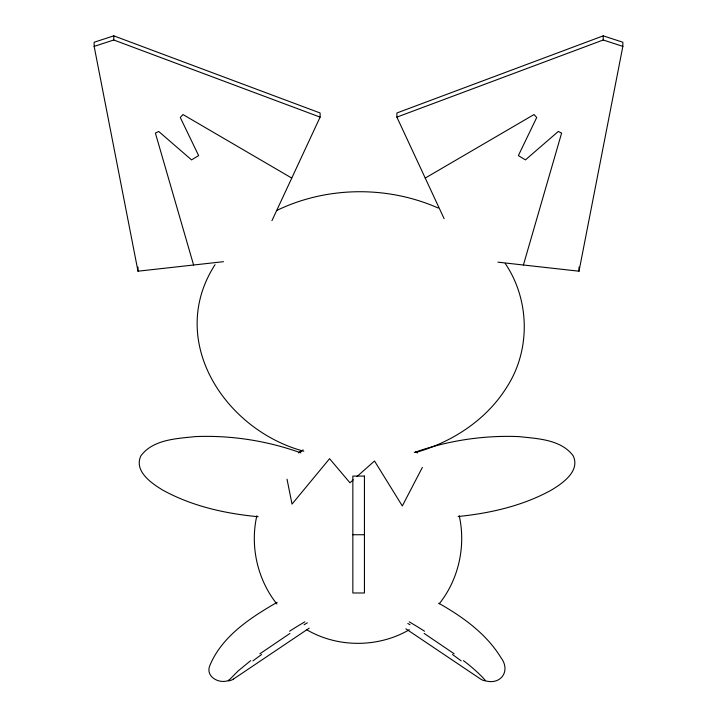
<?xml version="1.0" encoding="UTF-8"?>
<svg xmlns="http://www.w3.org/2000/svg" width="717" height="717" viewBox="0 0 717 717"><rect width="100%" height="100%" fill="white"/><g stroke="black" fill="none" stroke-linecap="round" stroke-linejoin="round"><path stroke-width="1.08" d="M497.948 262.171L579.004 271.196L622.849 46.381L622.849 42.231L603.221 35.85L396.886 112.981L396.886 117.122L444.11 218.658M256.847 515.747C249.919 546.193 257.385 579.506 276.843 603.956M523.41 265.003L561.608 133.102L558.301 131.453L525.453 159.882L518.364 155.607L536.728 117.48L534.013 114.541L425.235 178.076M271.94 220.684L320.114 117.122L320.114 112.981L113.779 35.85L94.151 42.231L94.151 46.381L137.996 271.196L223.489 261.678M422.358 467.421L402.318 505.951L374.516 461.004L357.03 476.509M215.055 264.672C165.851 340.763 225.371 430.352 303.811 451.226M439.216 603.804C458.692 579.417 466.023 546.139 459.23 515.738M228.866 680.316C219.778 684.412 204.963 676.991 209.884 665.43C222.037 636.167 250.645 617.534 277.147 602.316M228.983 680.173L228.365 680.899A11.391 11.391 0 0 0 233.527 679.035M228.929 680.245L238.205 670.879L250.69 660.626M353.239 479.87L349.959 482.783L329.569 458.692L292.034 504.096L287.024 479.207M259.904 653.796L289.928 633.443M298.586 452.902L302.117 450.491M233.527 679.026L309.197 628.155M299.697 452.104L303.076 449.9M304.08 624.731L307.369 622.831M409.38 629.687C378.343 647.845 337.734 647.935 306.706 629.732M277.112 210.305C327.069 186.205 387.556 185.658 438.212 208.029M396.886 117.122L603.221 39.991L622.849 46.381M414.301 452.499C447.65 440.614 483.348 435.147 518.732 436.599C537.338 438.625 560.999 439.351 573.188 455.815C580.429 471.087 562.46 483.428 551.283 490.132C522.765 505.87 490.329 513.229 458.145 516.527M94.151 46.381L113.779 39.991L320.114 117.122M415.824 452.472C452.4 442.03 486.628 419.759 506.865 387.037C530.777 350.12 529.845 299.796 505.225 263.489M352.845 534.739L364.433 534.739M258.156 516.724C225.219 513.605 191.995 506.211 162.813 490.132C151.637 483.428 133.658 471.087 140.899 455.815C153.097 439.351 176.758 438.625 195.365 436.599C231.098 435.129 267.154 440.74 300.799 452.857M438.705 603.221C462.77 616.853 486.467 633.81 501.058 657.821C510.746 670.574 501.308 685.013 485.741 680.908A11.391 11.391 0 0 1 480.569 679.035L405.849 628.8M407.821 623.458L410.016 624.731M291.765 178.076L182.987 114.541L180.272 117.48L198.636 155.607L191.547 159.882L158.699 131.453L155.392 133.102L193.59 265.003M424.168 633.443L454.184 653.796M417.294 452.75L415.582 451.585L417.375 452.821M463.406 660.626C470.639 665.923 480.748 674.876 485.382 680.496M603.221 35.85L603.221 39.991M579.004 267.056L579.004 271.196M137.996 267.056L137.996 271.196M113.779 35.85L113.779 39.991M409.228 621.845A106.734 27.031 34.5 0 1 424.527 631.22M452.49 654.513A103.015 23.069 33.7 0 1 461.192 660.904M289.56 631.22A106.734 27.031 -34.5 0 1 304.868 621.845M252.904 660.904A103.015 23.069 -33.7 0 1 261.606 654.513M364.433 476.079L352.845 476.079L352.845 592.986L364.433 592.986L364.433 476.079"/></g></svg>
